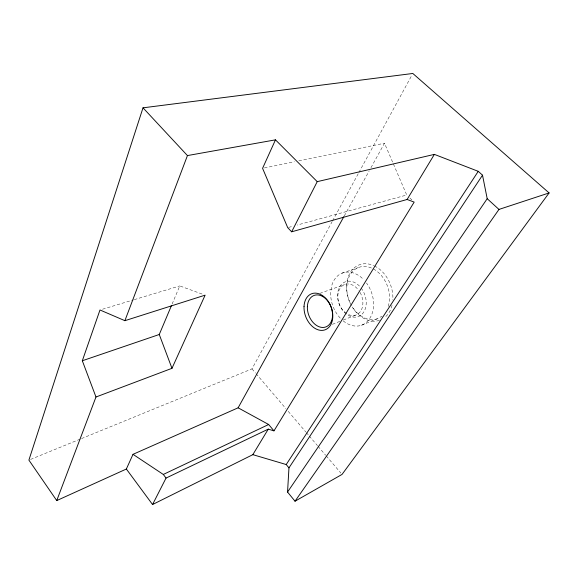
<?xml version="1.0" encoding="UTF-8"?>
<svg xmlns="http://www.w3.org/2000/svg" width="578" height="578" viewBox="0 0 578 578"><rect width="100%" height="100%" fill="white"/><g stroke="black" fill="none" stroke-linecap="round" stroke-linejoin="round"><path stroke-width="0.43" stroke-dasharray="2.89 2.17" d="M388.402 306.441L389.565 299.924A27.31 20.476 69.5 0 0 372.239 268.358A27.31 20.476 69.5 0 0 347.761 280.395L346.786 286.753A27.31 20.476 69.5 0 0 350.391 303.414M172.121 304.028L179.772 285.922L203.434 294.534M81.534 438.579L251.979 368.865L332.184 221.562M332.61 220.774L358.483 173.256M358.916 172.461L411.955 75.053M344.3 215.89L369.205 170.871M370.953 167.714L384.493 143.228L406.731 195.003L297.273 225.037M343.231 320.913A27.816 20.461 69.5 0 0 361.438 325.291C369.234 322.387 373.099 314.092 373.598 306.217A27.816 20.461 69.5 0 0 366.524 283.025M361.438 325.291L377.311 318.774L382.029 316.188M30.569 459.423L80.703 438.919M332.408 324.33L339.958 321.339M343.318 320.01L355.904 315.024M319.858 293.371L344.517 284.586M341.959 273.192L358.194 267.628M102.559 309.216L133.446 299.895M134.298 299.635L179.772 285.922M288.581 227.414L292.923 226.222M264.348 167.952L294.383 161.775M298.804 160.865L384.493 143.228M409.831 197.958L412.309 200.328M251.979 368.865L255.483 372.976M256.068 373.663L285.893 408.624M288.234 411.363L305.776 431.925M306.362 432.611L308.703 435.35M309.288 436.036L317.474 445.631M318.059 446.317L325.66 455.226M326.245 455.912L340.861 473.05M360.087 292.461A16.249 11.928 69.5 0 1 360.896 310.812A16.249 11.928 69.5 0 1 347.147 313.876M346.374 313.392A16.249 11.928 69.5 0 1 339.517 289.224A16.249 11.928 69.5 0 1 358.714 290.337M377.311 318.774A27.31 20.476 69.5 0 1 352.06 306.448M340.211 318.088A27.816 20.461 69.5 0 1 330.659 292.555L331.591 286.103A27.816 20.461 69.5 0 1 363.663 279.629M361.149 288.032A18.547 13.634 69.5 0 1 356.944 316.961A18.547 13.634 69.5 0 1 337.725 292.981A18.547 13.634 69.5 0 1 360.658 287.411M379.522 320.32A29.536 22.188 69.5 0 1 352.204 306.983M351.373 305.56A29.536 22.188 69.5 0 1 349.806 273.315A29.536 22.188 69.5 0 1 373.699 265.591M374.465 265.945A29.536 22.188 69.5 0 1 392.845 299.939M392.036 305.314A29.536 22.188 69.5 0 1 384.645 317.532"/><path stroke-width="0.87" d="M343.859 216.678L238.122 407.808L133.012 454.33L126.358 469.025L56.745 500.577L28.9 460.11L143.012 107.826L412.815 73.471L549.1 192.936L342.031 474.422L295.018 501.205L287.548 492.044L288.964 467.862L482.514 175.17L478.252 171.326L434.374 154.384L317.235 181.644L291.652 231.8L287.714 227.653L262.578 168.314L275.475 139.847L317.235 181.644M95.977 397.007L82.322 360.759L99.987 309.989L124.891 320.682L205.125 295.156L171.977 368.316L95.977 397.007L56.745 500.577M124.891 320.682L187.445 155.576L275.475 139.847M171.977 368.316L159.261 334.496L171.428 305.675M126.358 469.025L152.556 504.529L166.045 478.071L268.264 429.136L273.972 430.863L414.173 202.098L407.114 199.475L291.652 231.8M152.556 504.529L252.839 454.655L268.264 429.136M407.114 199.475L434.374 154.384M288.964 467.862L286.218 464.539L478.252 171.326M287.548 492.044L487.196 198.695L482.514 175.17M295.018 501.205L498.966 209.424L549.1 192.936M133.012 454.33L163.307 474.451L268.654 424.505L273.972 430.863M82.322 360.759L159.261 334.496M252.839 454.655L286.218 464.539M238.122 407.808L268.654 424.505M487.196 198.695L498.966 209.424M143.012 107.826L187.445 155.576M163.307 474.451L166.045 478.071M307.373 306.687A16.813 11.885 69.4 0 0 325.696 326.989A16.813 11.885 69.4 0 0 326.801 299.874A16.813 11.885 69.4 0 0 307.373 306.687M304.021 306.578A19.255 13.583 69.4 0 0 324.944 329.872A19.255 13.583 69.4 0 0 326.245 298.855A19.255 13.583 69.4 0 0 304.021 306.578"/></g></svg>
